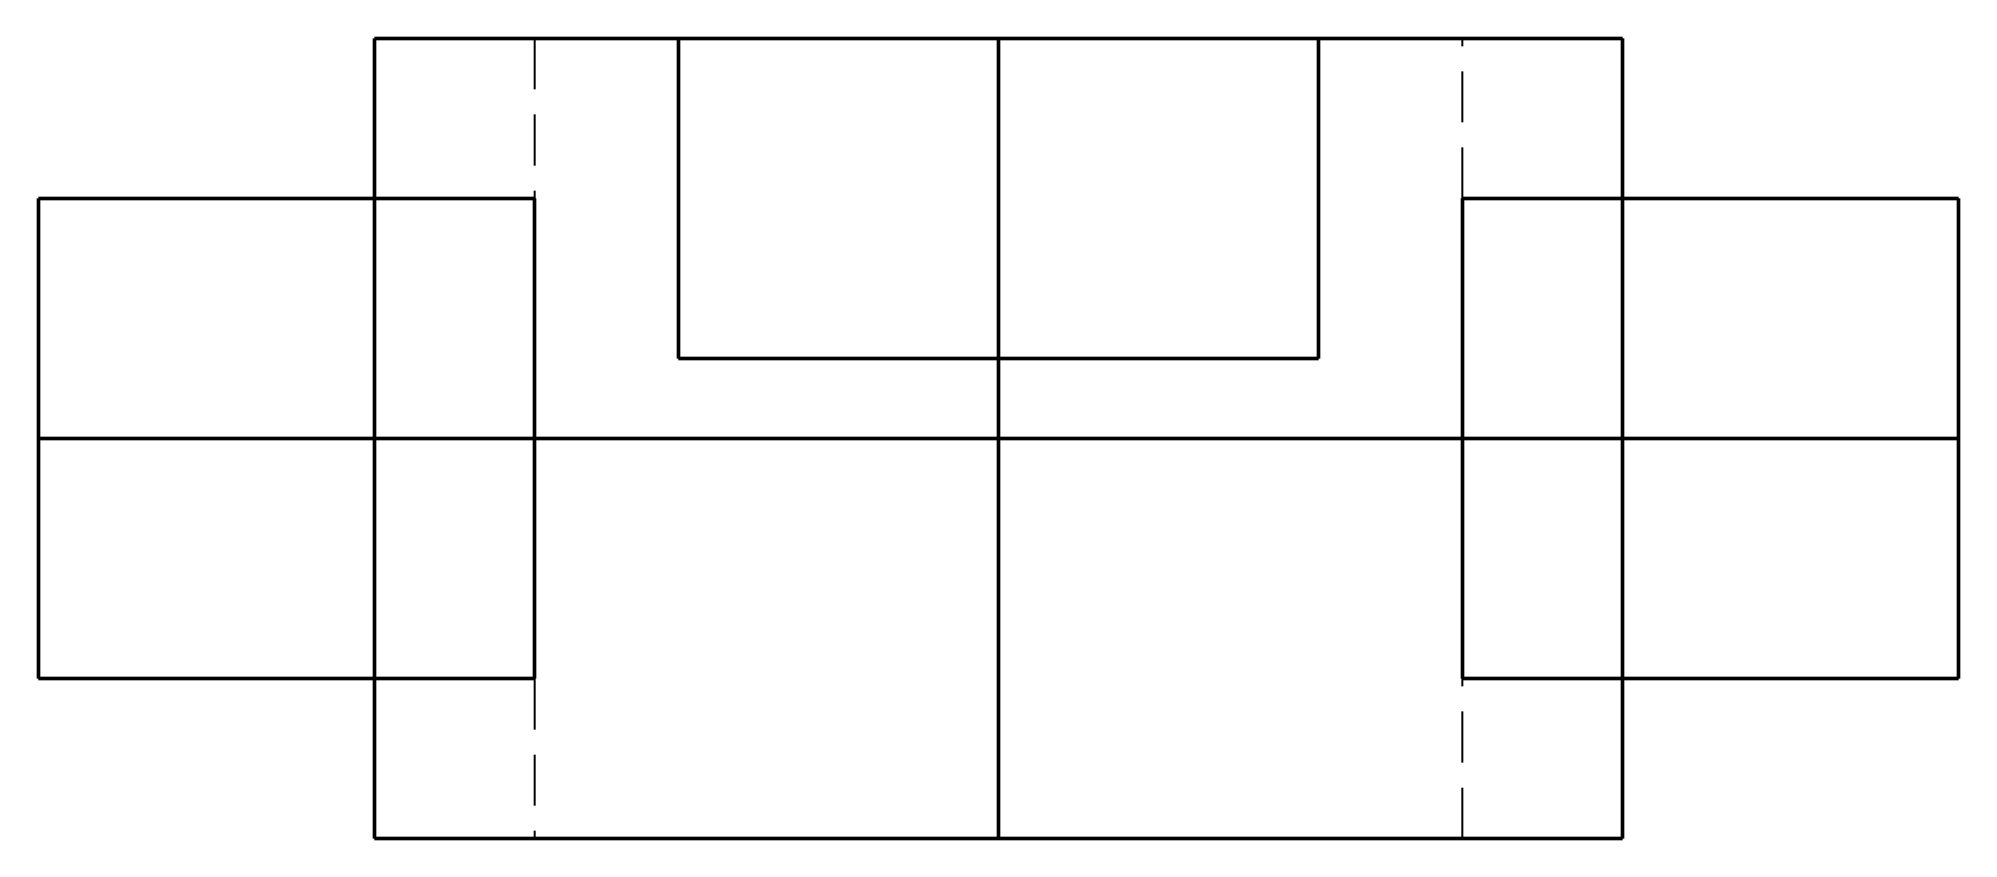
# Model space of a CAD drawing. Header units: millimetres. Extents: x 229 to 349, y 0 to 180.
# Drawn here: x 229 to 349, y 130 to 180 of the extents above; entities outside this region: 2.
import ezdxf

# ---------------------------------------------------------------- set-up
doc = ezdxf.new("R2010")
doc.units = ezdxf.units.MM
doc.linetypes.add('HIDDEN2', pattern=[4.7625, 3.175, -1.5875])
for name, color, linetype, lineweight in [('front-VIS', 7, 'Continuous', 50), ('left-VIS', 7, 'Continuous', 50), ('top-VIS', 7, 'Continuous', 50)]:
    doc.layers.add(name, color=color, linetype=linetype, lineweight=lineweight)
for name, color, linetype in [('left-HAT', 7, 'Continuous'), ('left-HID', 5, 'HIDDEN2'), ('top-HID', 5, 'HIDDEN2')]:
    doc.layers.add(name, color=color, linetype=linetype)
doc.styles.get("Standard").update_dxf_attribs({"font": 'arial.ttf'})

msp = doc.modelspace()

# ---------------------------------------------------------------- hatches: boundary and pattern name
at = {"layer": 'left-HAT', "extrusion": (-1, 0, 0)}
h = msp.add_hatch(dxfattribs=at)
h.set_pattern_fill('ANSI31', color=256, style=0)
h.set_pattern_definition([(45, (229, 75), (-2.245064, 2.245064), [])])
h.paths.add_polyline_path([(-180, 75), (-180, 32), (-130, 32), (-130, 55), (-160, 55), (-160, 75)])

# ---------------------------------------------------------------- linework, layer by layer
at = {"layer": 'Defpoints', "extrusion": (0, -1, -2.22045e-16)}
for p, q in [((289, 155, 94.13), (262.02, 155, 94.13)), ((289.05, 0, 6.56), (265.49, 0, 6.56))]:
    msp.add_line(p, q, dxfattribs=at)
at = {"layer": 'Defpoints', "extrusion": (0, -1, -2.22045e-16), "elevation": -155}
msp.add_lwpolyline([(289, 94.13, 0, 5, 0), (275.51, 94.13, 5, 5, 0)], format="xyseb", dxfattribs=at)
at = {"layer": 'Defpoints', "extrusion": (0, -1, -2.22045e-16), "const_width": 3, "elevation": -155}
msp.add_lwpolyline([(289, 75), (289, 100.31)], dxfattribs=at)
at = {"layer": 'Defpoints', "extrusion": (0, -1, -2.22045e-16)}
msp.add_lwpolyline([(289.05, 6.56, 0, 5, 0), (277.27, 6.56, 5, 5, 0)], format="xyseb", dxfattribs=at)
at = {"layer": 'front-VIS'}
for p, q in [((229, 155, 20), (250, 155, 65)), ((229, 155), (229, 155, 20)), ((250, 155), (229, 155)), ((250, 155), (250, 155, 55)), ((250, 155, 55), (328, 155, 55)), ((250, 155), (260, 155)), ((260, 155, 65), (250, 155, 65)), ((260, 155, 32), (318, 155, 32)), ((260, 155), (260, 155, 32)), ((260, 155, 55), (260, 155, 65)), ((318, 155, 65), (328, 155, 65)), ((318, 155, 55), (318, 155, 65)), ((318, 155), (328, 155)), ((318, 155, 32), (318, 155)), ((328, 155), (349, 155)), ((349, 155, 20), (328, 155, 65)), ((328, 155), (328, 155, 55)), ((349, 155), (349, 155, 20))]:
    msp.add_line(p, q, dxfattribs=at)
at = {"layer": 'front-VIS', "extrusion": (-3.01899e-48, -1, -2.22045e-16)}
msp.add_arc((289, 55, -155), 20, 0, 180, dxfattribs=at)
at = {"layer": 'left-HID'}
for p, q in [((289, 160, 55), (289, 180, 55)), ((289, 170, 55), (289, 170)), ((289, 170, 20), (289, 140, 20)), ((289, 170, 55), (289, 170, 65)), ((289, 170, 65), (289, 160, 65)), ((289, 140), (289, 140, 55))]:
    msp.add_line(p, q, dxfattribs=at)
at = {"layer": 'left-VIS'}
for p, q in [((289, 180, 75), (289, 180, 32)), ((289, 180), (289, 180, 32)), ((289, 160, 75), (289, 180, 75)), ((289, 130), (289, 180)), ((289, 180, 32), (289, 130, 32)), ((289, 160, 55), (289, 160, 75)), ((289, 160, 65), (289, 140, 65)), ((289, 130, 55), (289, 160, 55)), ((289, 140, 55), (289, 140, 65)), ((289, 130, 32), (289, 130)), ((289, 130, 32), (289, 130, 55))]:
    msp.add_line(p, q, dxfattribs=at)
at = {"layer": 'top-HID'}
for p, q in [((260, 180, 75), (260, 170, 75)), ((318, 170, 75), (318, 180, 75)), ((260, 140, 75), (260, 130, 75)), ((318, 130, 75), (318, 140, 75))]:
    msp.add_line(p, q, dxfattribs=at)
at = {"layer": 'top-VIS'}
for p, q in [((250, 180, 75), (250, 170, 75)), ((269, 180, 75), (250, 180, 75)), ((269, 180, 75), (269, 160, 75)), ((309, 180, 75), (269, 180, 75)), ((328, 180, 75), (309, 180, 75)), ((309, 160, 75), (309, 180, 75)), ((328, 170, 75), (328, 180, 75)), ((250, 170, 75), (229, 170, 75)), ((229, 170, 75), (229, 140, 75)), ((250, 170, 75), (260, 170, 75)), ((250, 140, 75), (250, 170, 75)), ((260, 170, 75), (260, 140, 75)), ((318, 170, 75), (318, 140, 75)), ((328, 170, 75), (318, 170, 75)), ((328, 170, 75), (349, 170, 75)), ((328, 140, 75), (328, 170, 75)), ((349, 170, 75), (349, 140, 75)), ((269, 160, 75), (309, 160, 75)), ((229, 140, 75), (250, 140, 75)), ((250, 140, 75), (250, 130, 75)), ((260, 140, 75), (250, 140, 75)), ((318, 140, 75), (328, 140, 75)), ((349, 140, 75), (328, 140, 75)), ((328, 130, 75), (328, 140, 75)), ((250, 130, 75), (328, 130, 75))]:
    msp.add_line(p, q, dxfattribs=at)

# ---------------------------------------------------------------- texts
at = {"layer": 'Defpoints', "extrusion": (0, -1, -2.22045e-16)}
for p in [(262.41, 97.99, -155), (267.04, 10.03, -155)]:
    msp.add_text('A', height=5, dxfattribs=at).set_placement(p)

doc.saveas('drawing.dxf')
